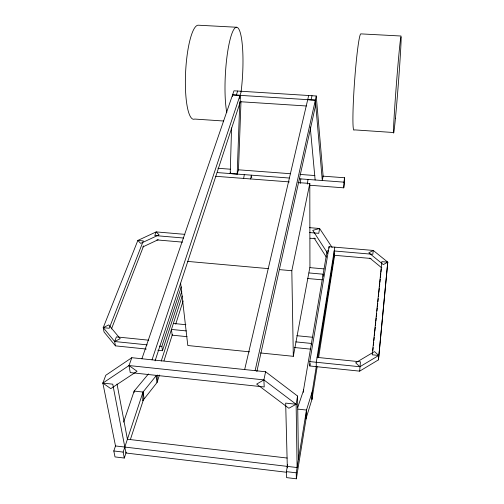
<?xml version="1.0" encoding="UTF-8"?>
<svg xmlns="http://www.w3.org/2000/svg" width="504" height="504" viewBox="0 0 504 504"><rect width="100%" height="100%" fill="white"/><g stroke="black" fill="none" stroke-linecap="round" stroke-linejoin="round"><path stroke-width="0.76" d="M316.26 366.647L316.279 362.256L334.807 247.162M323.127 276.343L323.146 274.207L309.04 272.941M329.055 248.1L329.074 246.67L373.262 250.444L387.765 262.162L378.466 359.85L359.673 371.146L309.796 365.98L309.79 361.589L329.074 246.67M334.656 254.986L318.641 357.374M310.092 185.264L343.747 187.834L343.892 182.152L344.61 177.767L322.711 176.129M344.61 177.767L344.459 183.437L343.747 187.834M240.988 101.487L238.48 169.817L237.189 174.088L230.202 173.559L231.575 127.922M232.52 96.453L232.564 94.878L315.34 100.151L316.247 95.987L233.969 90.802L141.907 358.76M134.121 392.528L134.171 391.072L148.453 373.93M237.189 174.088L239.753 102.375M239.898 98.475L240.005 95.357L232.564 94.878M156.398 375.43L143.016 392.049L142.701 400.768L157.028 382.536L159.422 375.045M157.324 374.995L157.028 382.536L156.171 376.771L156.656 375.278M359.673 371.146L360.442 361.809L317.066 357.38M378.466 359.85L387.765 262.162L381.868 261.652L372.217 354.797L378.743 355.452L359.875 366.742L309.79 361.589M303.54 392.238L303.641 390.701M316.304 366.364L311.951 393.536L311.951 399.344L312.505 390.877L306.482 410.061L305.909 418.969L311.951 399.344L317.155 366.698M372.853 350.645L373.174 347.539M373.414 345.209L373.735 342.103M373.899 340.546L374.22 337.441M374.377 335.885L374.699 332.779M374.863 331.223L375.266 327.342M375.423 325.786L375.745 322.68M375.908 321.124L376.23 318.018M376.387 316.462L376.709 313.356M376.948 311.025L377.269 307.919M377.433 306.363L377.754 303.257M377.912 301.701L378.233 298.595M378.479 296.264L378.718 293.933M378.876 292.377L379.279 288.496M379.443 286.94L379.764 283.834M379.921 282.278L380.243 279.172M380.407 277.616L380.804 273.735M380.967 272.179L381.289 269.073M307.339 184.073L308.001 179.443M300.182 183.525L300.869 178.901M317.678 357.821L334.354 253.739M287.589 464.682L286.392 471.637L286.555 477.616L296.352 478.8L306.514 416.065L306.482 410.061L297.965 409.122M296.352 478.8L296.251 472.821L306.482 410.061M309.796 365.98L310.187 363.661M303.232 391.81L327.115 250.79L328.633 250.923M265.602 371.757L263.882 379.89L256.668 384.105L288.836 408.259L296.125 404.252L297.555 396.043L265.602 371.757L131.809 357.701L105.783 375.285L102.86 383.09L115.504 445.952L297.108 467.554L296.125 404.252L263.882 379.89L129.024 365.551L102.86 383.09L110.779 388.634L137.05 371.297L129.024 365.551L131.809 357.701M250.652 178.97L251.338 175.159L251.773 177.773M243.608 178.498L244.32 174.63M260.492 352.957L293.315 356.315L309.941 266.925L309.803 183.462L298.022 182.568M293.315 356.315L291.822 270.73L309.803 183.462M256.851 371.574L315.321 106.565L315.34 100.151L307.711 99.66M255.118 370.654L315.34 100.151L322.302 180.52L323.133 176.161L316.247 95.987M311.056 99.874L312.007 95.722M244.661 369.558L308.681 95.508M230.202 173.559L230.649 172.135M163.976 360.82L172.362 334.606M175.713 324.122L183.135 300.907M161.236 361.066L182.234 295.987M157.821 350.249L162.446 350.727L181.805 291.129M162.446 350.727L161.841 346.374L181.308 286.833M155.062 360.877L240.351 101.72L240.005 95.357M115.561 445.788L113.797 450.967L115.013 456.92L124.312 458.041L126.252 452.113M130.385 439.513L143.993 398.009L143.016 392.049L134.171 391.072L123.606 422.131M124.312 458.041L123.152 452.088L143.016 392.049M152.038 359.825L241.366 91.274M236.282 95.117L237.661 91.035M297.688 407.566L303.692 389.932M146.261 349.051L115.441 345.857L114.647 341.517L116.405 336.886L148.737 340.194M111.46 328.948L143.64 245.876M115.441 345.857L104.057 331.985L103.232 327.65L137.844 240.433L156.171 231.903L184.848 234.354M387.765 262.162L383.311 264.594L368.834 252.813L373.262 250.444L372.821 254.299L334.19 250.973L334.114 255.27L371.057 258.47M114.647 341.517L120.198 338.682L108.732 324.897L103.232 327.65L114.647 341.517L147.137 344.862M142.708 246.979L158.187 239.702M236.508 27.241L198.211 25.2A47.093 10.338 -87.1 0 0 185.51 74.535A47.093 10.338 -87.1 0 0 194.67 119.057L223.663 121.017M401.008 36.017L360.782 33.875A48.252 2.86 -85.9 0 0 354.331 84.817A48.252 2.86 -85.9 0 0 354.293 129.862L393.763 132.533M239.778 101.688L306.363 105.985M217.923 168.279L230.435 169.212M238.253 169.798L290.651 173.729M300.031 174.428L314.893 175.543M217.262 172.582L289.176 178.019M299.338 178.788L343.892 182.152M215.586 176.287L289.391 181.906M309.443 227.651L319.631 228.495L332.136 247.514M309.362 232.539L318.748 233.321L319.631 228.495L312.776 230.372L327.707 253.417M310.086 238.222L315.573 238.688M183.588 238.027L154.791 235.551L156.171 231.903L159.05 234.814L140.679 243.401L137.844 240.433L143.319 240.906L109.242 328.261L103.232 327.65M156.901 239.917L182.492 242.134M309.935 267.637L324.047 268.89M187.368 261.381L268.437 268.632M279.348 269.608L291.822 270.73M307.49 278.498L322.314 279.833M173.37 323.461L185.875 324.702M296.843 335.708L312.474 337.258M186.304 330.92L171.442 329.433L172.179 335.166L187.047 336.666M295.785 341.882L311.422 343.445L311.422 344.894M294.216 347.489L310.64 349.146M249.549 351.836L187.803 345.517L180.615 283.154M159.516 346.135L161.841 346.374M102.86 383.09L112.751 384.174L125.956 453.014L286.669 472.279M296.125 404.252L285.667 403.106L287.337 467.882M287.148 458.041L127.405 439.236L117.041 384.016M113.797 450.967L123.152 452.088M286.392 471.637L296.251 472.821M369.829 258.098L381.843 267.933M378.743 355.452L374.472 351.578L355.641 362.779L359.875 366.742M314.049 237.97L326.353 257.109M129.024 365.551L130.24 372.576L264.209 386.965L263.882 379.89M310.231 126.951L315.132 179.978M297.555 396.043L298.444 459.371M226.813 112.606A47.363 8.612 -86.8 0 1 227.966 49.896A47.363 8.612 -86.8 0 1 240.118 32.174A47.363 8.612 -86.8 0 1 241.082 91.797M395.438 118.194A48.541 0.958 -85.6 0 0 401.14 37.504A48.541 0.958 -85.6 0 0 395.407 97.549A48.541 0.958 -85.6 0 0 395.438 118.194"/></g></svg>
